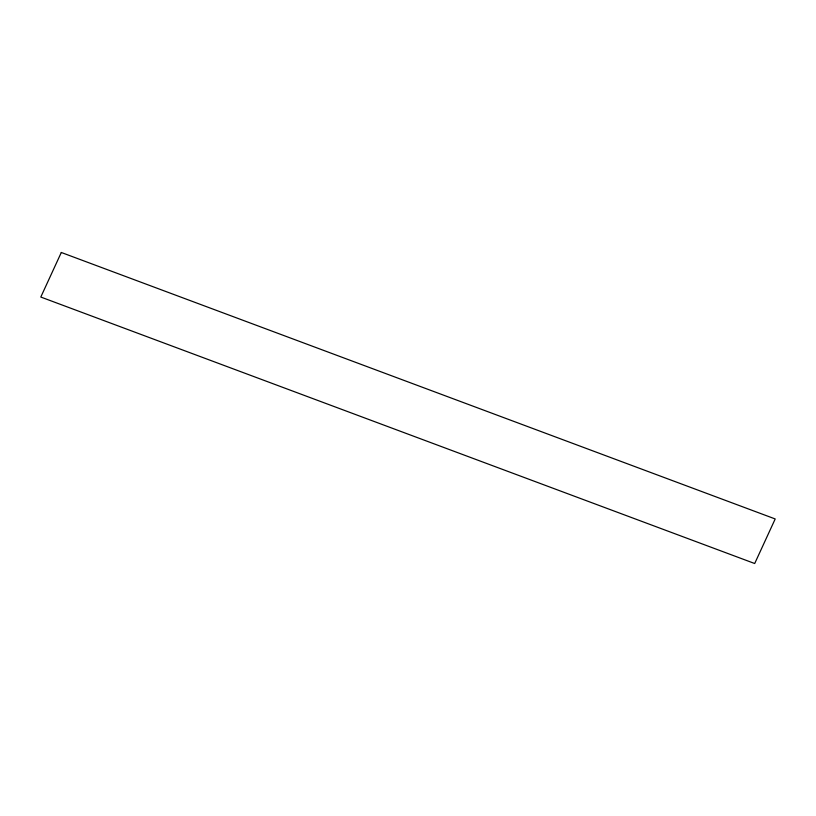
<?xml version="1.0" encoding="UTF-8"?>
<svg xmlns="http://www.w3.org/2000/svg" width="816" height="816" viewBox="0 0 816 816"><rect width="100%" height="100%" fill="white"/><g stroke="black" fill="none" stroke-linecap="round" stroke-linejoin="round"><path stroke-width="1.22" d="M61.302 252.481L40.8 297.044L754.698 563.519L775.2 518.956L61.302 252.481"/></g></svg>
